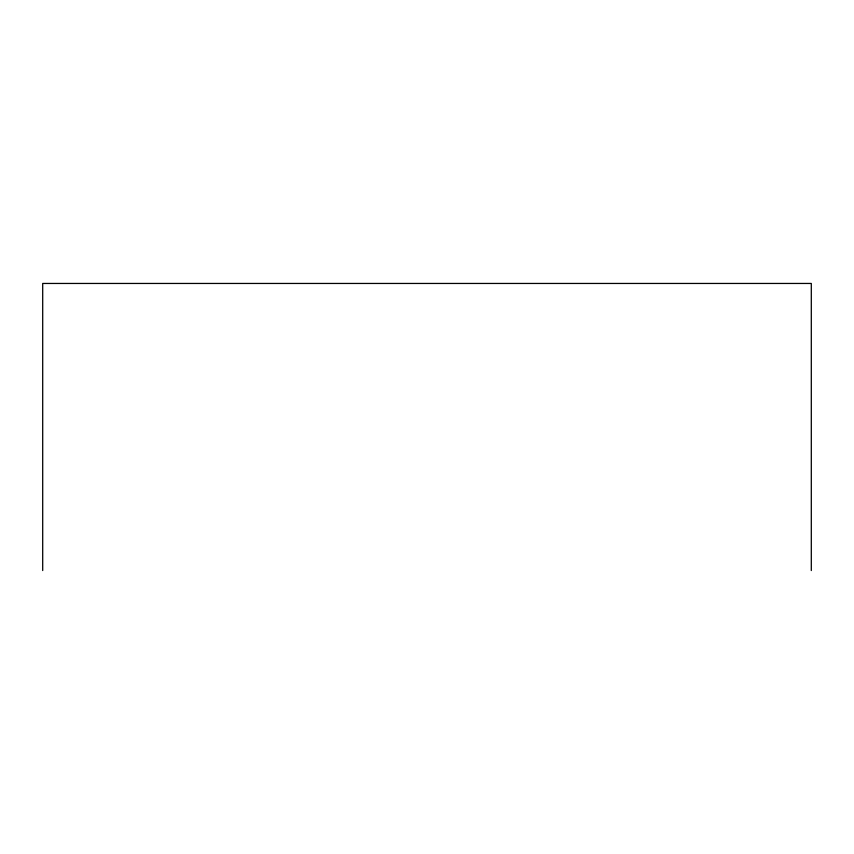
<?xml version="1.0" encoding="UTF-8"?>
<svg xmlns="http://www.w3.org/2000/svg" width="854" height="854" viewBox="0 0 854 854"><rect width="100%" height="100%" fill="white"/><g stroke="black" fill="none" stroke-linecap="round" stroke-linejoin="round"><path stroke-width="1.28" d="M811.3 570.547L811.3 283.453L42.7 283.453L42.7 570.547"/></g></svg>
